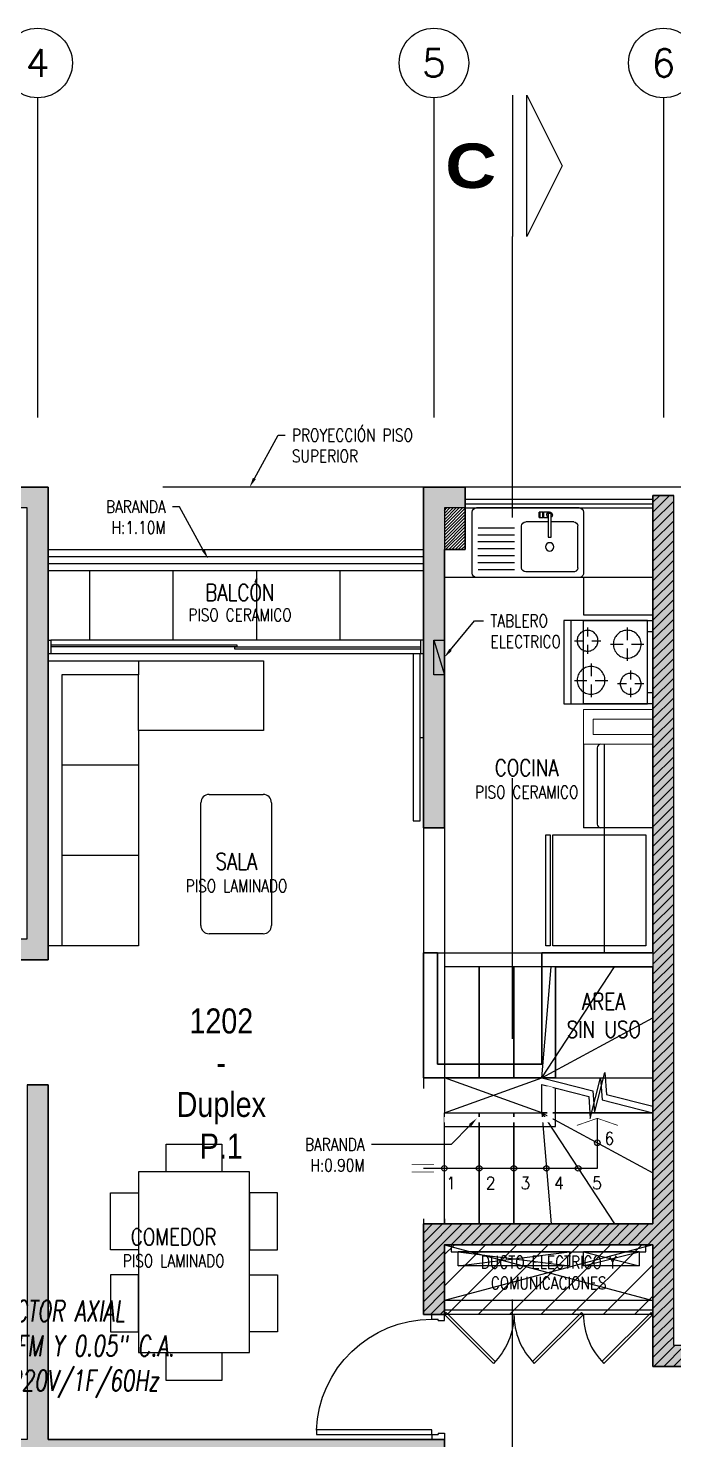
# Model space of a CAD drawing. Header units: millimetres. Extents: x -3 to 53, y -269 to 39.
# Drawn here: x 5.86 to 10.5, y -107.48 to -97.32 of the extents above; entities that cross this region are included whole.
import ezdxf
from ezdxf import colors
from ezdxf.entities.mleader import LeaderData, LeaderLine
from ezdxf.enums import TextEntityAlignment as Align
from ezdxf.math import Vec2, Vec3

# ---------------------------------------------------------------- set-up
doc = ezdxf.new("R2010")
doc.units = ezdxf.units.MM
doc.header["$LTSCALE"] = 15
doc.set_wipeout_variables(frame=1)
for name, pattern in [('CENTER', [2, 1.25, -0.25, 0.25, -0.25]), ('HIDDEN', [0.375, 0.25, -0.125]), ('HIDDEN2', [0.1875, 0.125, -0.0625]), ('PHANTOM', [63.5, 31.75, -6.35, 6.35, -6.35, 6.35, -6.35]), ('PHANTOM2', [1.25, 0.625, -0.125, 0.125, -0.125, 0.125, -0.125])]:
    doc.linetypes.add(name, pattern=pattern)
doc.layers.get('0').update_dxf_attribs({"color": 250})
for name, color, linetype in [('01', 250, 'Continuous'), ('A-BARANDAS', 250, 'Continuous'), ('A-COCINAS-LAV', 250, 'Continuous'), ('A-CORTE', 250, 'CENTER'), ('A-EJES', 251, 'PHANTOM'), ('A-EST HATCH', 250, 'Continuous'), ('A-EST PLACAS', 250, 'Continuous'), ('A-EST VIGAS', 250, 'HIDDEN2'), ('A-HATCH', 250, 'Continuous'), ('A-LINEAS', 250, 'Continuous'), ('A-MOBILIARIO', 250, 'Continuous'), ('A-MURO BAJO', 251, 'Continuous'), ('A-NUMERACIONDEP', 251, 'Continuous'), ('A-PROYECCIONES', 250, 'HIDDEN2'), ('A-TEXTO-ACABADO PISO', 250, 'Continuous'), ('A-TEXTO-AMBIENTE', 252, 'Continuous'), ('A-TEXTO-INDICACIONES', 250, 'Continuous'), ('AREA MODIF', 250, 'Continuous'), ('DLP_MOBILIARIO FIJO', 250, 'Continuous'), ('L6 Linea fina', 141, 'Continuous'), ('MURO CF 60', 250, 'Continuous')]:
    doc.layers.add(name, color=color, linetype=linetype)
doc.layers.add('A-MUROS', color=252, linetype='Continuous', lineweight=30)
doc.layers.add('DLP_MURO ALTO', color=250, linetype='Continuous', lineweight=20)
doc.styles.add('JNV ING', font='romans.shx', dxfattribs={"width": 0.7, "oblique": 8, "height": 0.15})
doc.styles.add('R160-75', font='', dxfattribs={"height": 0.6})
doc.styles.add('R80', font='ARIALN.TTF', dxfattribs={"height": 2.03})
doc.styles.add('ROMANS', font='romans.shx', dxfattribs={"width": 0.8})
doc.styles.add('TXT_COTAS', font='romans.shx', dxfattribs={"width": 0.8})
doc.styles.get('R160-75').set_extended_font_data('Arial Black', bold=True)
pattern_1 = [(45, (359.999406, -86.67669), (-0.035355339, 0.035355339), [])]

# ---------------------------------------------------------------- blocks, each defined once
blk = doc.blocks.new('EST.P10')
at = {"layer": 'A-EST HATCH'}
h = blk.add_hatch(color=256, dxfattribs=at)
h.dxf.hatch_style = 1
h.paths.add_polyline_path([(39.55, -2.74), (39.55, 3.325), (37.9, 3.325), (37.9, 3.525), (39.7, 3.525), (39.7, 2.65), (41.2, 2.65), (41.2, 3.15), (41.35, 3.15), (41.35, 2.45), (39.7, 2.45), (39.7, -2.74)])
h.paths.add_polyline_path([(18.45, 7.325), (20.05, 7.325), (20.05, 10.425), (18.85, 10.425), (18.85, 10.575), (20.2, 10.575), (20.2, 7.175), (18.45, 7.175)])
h.paths.add_polyline_path([(17.65, 10.575), (17.5, 10.575), (17.5, 7.175), (17.65, 7.175)])
h.paths.add_polyline_path([(12.15, 11.05), (11.85, 11.05), (11.85, 10.9), (12, 10.9), (12, 7.825), (12.15, 7.825)])
h.paths.add_polyline_path([(15.1, 10.425), (15.1, 7.325), (16.7, 7.325), (16.7, 7.175), (14.95, 7.175), (14.95, 10.575), (16.3, 10.575), (16.3, 10.425)])
h.paths.add_polyline_path([(5.85, 10.9), (5.25, 10.9), (5.25, 11.05), (6, 11.05), (6, 7.65), (4.85, 7.65), (4.85, 7.8), (5.85, 7.8)])
h.paths.add_polyline_path([(4.05, 11.05), (4.05, 7.65), (3.9, 7.65), (3.9, 11.05)])
h.paths.add_polyline_path([(3.1, 7.8), (1.5, 7.8), (1.5, 10.9), (2.7, 10.9), (2.7, 11.05), (1.35, 11.05), (1.35, 7.65), (3.1, 7.65)])
h.paths.add_polyline_path([(5.85, -2.65), (5.25, -2.65), (5.25, -2.8), (6, -2.8), (6, 0.6), (4.85, 0.6), (4.85, 0.45), (5.85, 0.45)])
h.paths.add_polyline_path([(4.05, -2.8), (4.05, 0.6), (3.9, 0.6), (3.9, -2.8)])
h.paths.add_polyline_path([(3.1, 0.45), (1.5, 0.45), (1.5, -2.65), (2.7, -2.65), (2.7, -2.8), (1.35, -2.8), (1.35, 0.6), (3.1, 0.6)])
h.paths.add_polyline_path([(8.7, -0.35), (8.85, -0.35), (8.85, -2.65), (9, -2.65), (9, -2.8), (8.7, -2.8)])
h.paths.add_polyline_path([(18.45, 0.925), (20.05, 0.925), (20.05, -2.175), (18.85, -2.175), (18.85, -2.325), (20.2, -2.325), (20.2, 1.075), (18.45, 1.075)])
h.paths.add_polyline_path([(17.65, -2.325), (17.5, -2.325), (17.5, 1.075), (17.65, 1.075)])
h.paths.add_polyline_path([(12.15, -2.8), (11.85, -2.8), (11.85, -2.65), (12, -2.65), (12, 0.425), (12.15, 0.425)])
h.paths.add_polyline_path([(15.1, -2.175), (15.1, 0.925), (16.7, 0.925), (16.7, 1.075), (14.95, 1.075), (14.95, -2.325), (16.3, -2.325), (16.3, -2.175)])
h.paths.add_polyline_path([(31.6, 7.325), (30, 7.325), (30, 10.425), (31.2, 10.425), (31.2, 10.575), (29.85, 10.575), (29.85, 7.175), (31.6, 7.175)])
h.paths.add_polyline_path([(32.4, 10.575), (32.55, 10.575), (32.55, 7.175), (32.4, 7.175)])
h.paths.add_polyline_path([(38.2, 11.05), (38.2, 10.9), (38.05, 10.9), (38.05, 7.825), (37.9, 7.825), (37.9, 11.05)])
h.paths.add_polyline_path([(27.6, 4.725), (37, 4.725), (37, 4.875), (33.45, 4.875), (33.45, 6.275), (33.25, 6.275), (33.25, 4.875), (30.35, 4.875), (30.35, 6.275), (30.2, 6.275), (30.2, 4.875), (27.8, 4.875), (27.8, 6.125), (29.45, 6.125), (29.45, 6.275), (27.175, 6.275), (27.175, 6.125), (27.6, 6.125)])
h.paths.add_polyline_path([(34.95, 10.425), (34.95, 7.325), (33.35, 7.325), (33.35, 7.175), (35.1, 7.175), (35.1, 10.575), (33.75, 10.575), (33.75, 10.425)])
h.paths.add_polyline_path([(39.7, 5.8), (41.35, 5.8), (41.35, 5.1), (41.2, 5.1), (41.2, 5.6), (39.7, 5.6), (39.7, 4.725), (37.9, 4.725), (37.9, 4.925), (39.55, 4.925), (39.55, 10.99), (39.7, 10.99)])
h.paths.add_polyline_path([(44.2, 10.9), (44.8, 10.9), (44.8, 11.05), (44.05, 11.05), (44.05, 7.65), (45.2, 7.65), (45.2, 7.8), (44.2, 7.8)])
h.paths.add_polyline_path([(46, 11.05), (46, 7.65), (46.15, 7.65), (46.15, 11.05)])
h.paths.add_polyline_path([(46.95, 7.8), (48.55, 7.8), (48.55, 10.9), (47.35, 10.9), (47.35, 11.05), (48.7, 11.05), (48.7, 7.65), (46.95, 7.65)])
h.paths.add_polyline_path([(46, -2.8), (46, 0.6), (46.15, 0.6), (46.15, -2.8)])
h.paths.add_polyline_path([(46.95, 0.45), (48.55, 0.45), (48.55, -2.65), (47.35, -2.65), (47.35, -2.8), (48.7, -2.8), (48.7, 0.6), (46.95, 0.6)])
h.paths.add_polyline_path([(41.35, 0.7), (41.2, 0.7), (41.2, -2.65), (41.05, -2.65), (41.05, -2.8), (41.35, -2.8)])
h.paths.add_polyline_path([(31.6, 0.925), (30, 0.925), (30, -2.175), (31.2, -2.175), (31.2, -2.325), (29.85, -2.325), (29.85, 1.075), (31.6, 1.075)])
h.paths.add_polyline_path([(32.4, -2.325), (32.55, -2.325), (32.55, 1.075), (32.4, 1.075)])
h.paths.add_polyline_path([(37.9, -2.8), (38.2, -2.8), (38.2, -2.65), (38.05, -2.65), (38.05, 0.425), (37.9, 0.425)])
h.paths.add_polyline_path([(34.95, -2.175), (34.95, 0.925), (33.35, 0.925), (33.35, 1.075), (35.1, 1.075), (35.1, -2.325), (33.75, -2.325), (33.75, -2.175)])
h.paths.add_polyline_path([(10.35, 3.525), (12.15, 3.525), (12.15, 3.375), (10.5, 3.375), (10.5, -2.74), (10.35, -2.74), (10.35, 2.5), (8.7, 2.5), (8.7, 3.15), (8.85, 3.15), (8.85, 2.65), (10.35, 2.65)])
h.paths.add_polyline_path([(44.05, -2.8), (44.05, 0.6), (45.2, 0.6), (45.2, 0.45), (44.2, 0.45), (44.2, -2.65), (44.8, -2.65), (44.8, -2.8)])
h.paths.add_polyline_path([(46.953, 5.55), (47.1, 5.55), (47.1, 6.75), (44.95, 6.75), (44.95, 6.6), (45.4, 6.6), (45.4, 5), (45.6, 5), (45.6, 6.6), (46.95, 6.6), (46.95, 5.55)], flags=17)
h.paths.add_polyline_path([(46.953, 2.7), (47.1, 2.7), (47.1, 1.5), (44.95, 1.5), (44.95, 1.65), (45.4, 1.65), (45.4, 3.25), (45.6, 3.25), (45.6, 1.65), (46.95, 1.65), (46.95, 2.7)], flags=17)
h.paths.add_polyline_path([(41.2, 4.2), (44.05, 4.2), (44.05, 6.75), (44.2, 6.75), (44.2, 4.2), (46.95, 4.2), (46.95, 4.8), (47.1, 4.8), (47.1, 4.2), (49.9, 4.2), (49.9, 8.15), (49.85, 8.15), (49.85, 8.25), (50.05, 8.25), (50.05, 0), (49.85, 0), (49.85, 0.1), (49.9, 0.1), (49.9, 4.05), (47.1, 4.05), (47.1, 3.45), (46.95, 3.45), (46.95, 4.05), (44.2, 4.05), (44.2, 1.5), (44.05, 1.5), (44.05, 4.05), (41.2, 4.05)])
h.paths.add_polyline_path([(41.35, 11.05), (41.35, 7.55), (41.2, 7.55), (41.2, 10.9), (41.05, 10.9), (41.05, 11.05)])
h.paths.add_polyline_path([(27.15, 4.725), (25.15, 4.725), (25.15, 4.875), (27, 4.875), (27, 8.275), (25.15, 8.275), (25.15, 8.425), (27, 8.425), (27, 10.575), (27.85, 10.575), (27.85, 10.425), (27.15, 10.425)])
h.paths.add_polyline_path([(10.35, 10.99), (10.35, 5.75), (8.7, 5.75), (8.7, 5.1), (8.85, 5.1), (8.85, 5.6), (10.35, 5.6), (10.35, 4.725), (12.15, 4.725), (12.15, 4.875), (10.5, 4.875), (10.5, 10.99)])
h.paths.add_polyline_path([(2.95, 4.2), (0.15, 4.2), (0.15, 8.15), (0.2, 8.15), (0.2, 8.25), (0, 8.25), (0, 0), (0.2, 0), (0.2, 0.1), (0.15, 0.1), (0.15, 4.05), (2.95, 4.05), (2.95, 3.45), (3.1, 3.45), (3.1, 4.05), (5.85, 4.05), (5.85, 1.5), (6, 1.5), (6, 4.05), (8.85, 4.05), (8.85, 4.2), (6, 4.2), (6, 6.75), (5.85, 6.75), (5.85, 4.2), (3.1, 4.2), (3.1, 4.8), (2.95, 4.8)])
h.paths.add_polyline_path([(8.7, 11.05), (9, 11.05), (9, 10.9), (8.85, 10.9), (8.85, 8.6), (8.7, 8.6)])
h.paths.add_polyline_path([(3.097, 5.55), (2.95, 5.55), (2.95, 6.75), (5.1, 6.75), (5.1, 6.6), (4.65, 6.6), (4.65, 5), (4.45, 5), (4.45, 6.6), (3.1, 6.6), (3.1, 5.55)], flags=17)
h.paths.add_polyline_path([(3.097, 2.7), (2.95, 2.7), (2.95, 1.5), (5.1, 1.5), (5.1, 1.65), (4.65, 1.65), (4.65, 3.25), (4.45, 3.25), (4.45, 1.65), (3.1, 1.65), (3.1, 2.7)], flags=17)
h.paths.add_polyline_path([(23.35, 4.725), (23.2, 4.725), (23.2, 8.425), (23.35, 8.425)])
h.paths.add_polyline_path([(22.45, 6.125), (22.45, 4.725), (13.05, 4.725), (13.05, 4.875), (16.6, 4.875), (16.6, 6.275), (16.8, 6.275), (16.8, 4.875), (19.7, 4.875), (19.7, 6.275), (19.85, 6.275), (19.85, 4.875), (22.25, 4.875), (22.25, 6.125), (20.6, 6.125), (20.6, 6.275), (22.845, 6.275), (22.845, 6.125)])
h.paths.add_polyline_path([(29, 1.975), (29, 2.125), (27.2, 2.125), (27.2, 3.375), (29.75, 3.375), (29.75, 1.975), (29.9, 1.975), (29.9, 3.375), (33.25, 3.375), (33.25, 1.975), (33.45, 1.975), (33.45, 3.375), (37, 3.375), (37, 3.525), (27, 3.525), (27, 1.975)])
h.paths.add_polyline_path([(27, 1.95), (27, -1.775), (23.35, -1.775), (23.35, 0.875), (25.7, 0.875), (25.7, 1.425), (26, 1.425), (26, 1.575), (25.55, 1.575), (25.55, 1.025), (23.35, 1.025), (23.35, 3.375), (26, 3.375), (26, 3.525), (23.2, 3.525), (23.2, -1.925), (27, -1.925), (27, -2.325), (27.85, -2.325), (27.85, -2.175), (27.15, -2.175), (27.15, 1.95)])
at = {"layer": 'A-EST PLACAS'}
for points in [[(5.85, 10.9), (5.25, 10.9), (5.25, 11.05), (6, 11.05), (6, 7.65), (4.85, 7.65), (4.85, 7.8), (5.85, 7.8)], [(8.7, 11.05), (9, 11.05), (9, 10.9), (8.85, 10.9), (8.85, 8.6), (8.7, 8.6)], [(10.35, 10.99), (10.35, 5.75), (8.7, 5.75), (8.7, 5.1), (8.85, 5.1), (8.85, 5.6), (10.35, 5.6), (10.35, 4.725), (12.15, 4.725), (12.15, 4.875), (10.5, 4.875), (10.5, 10.99)]]:
    blk.add_lwpolyline(points, close=True, dxfattribs=at)
blk.add_lwpolyline([(8.85, 4.05), (8.85, 4.2), (6, 4.2), (6, 6.75), (5.85, 6.75), (5.85, 4.2), (3.1, 4.2), (3.1, 4.8), (2.95, 4.8), (2.95, 4.2), (0.15, 4.2), (0.15, 8.15), (0.2, 8.15), (0.2, 8.25), (0, 8.25), (0, 0)], dxfattribs=at)
at = {"layer": 'A-EST VIGAS'}
for p, q in [((8.7, 11.05), (6, 11.05)), ((11.85, 11.05), (9, 11.05)), ((8.7, 8.6), (8.7, 5.75)), ((8.85, 8.6), (8.85, 5.75))]:
    blk.add_line(p, q, dxfattribs=at)
blk = doc.blocks.new('_Dot')
at = {"color": 0, "linetype": 'ByBlock', "lineweight": -2}
blk.add_line((-0.5, 0), (-1, 0), dxfattribs=at)
at = {"color": 0, "linetype": 'ByBlock', "const_width": 0.5}
blk.add_lwpolyline([(-0.25, 0, 1), (0.25, 0, 1)], format="xyb", close=True, dxfattribs=at)
blk = doc.blocks.new('XREF_TORREC$0$BANDEJA')
at = {"color": 8}
for points in [[(8.9, 5.6), (8.9, 5.55), (10.3, 5.55), (10.3, 5.6), (8.9, 5.6)], [(8.95, 5.45), (8.95, 5.55), (9.75, 5.55), (9.75, 5.45), (8.95, 5.45), (9.75, 5.55), (8.95, 5.55), (9.75, 5.45)], [(9.85, 5.45), (9.85, 5.55), (10.25, 5.55), (10.25, 5.45), (9.85, 5.45), (10.25, 5.55), (9.85, 5.55), (10.25, 5.45)]]:
    blk.add_lwpolyline(points, dxfattribs=at)
blk = doc.blocks.new('TEXTO DUCTOS PT')
at = {"layer": 'A-TEXTO-INDICACIONES', "insert": (8.25, -5.65), "char_height": 0.09, "width": 1.07524, "attachment_point": 5, "style": 'ROMANS'}
blk.add_mtext('\\pxsm1,qc,t16;DUCTO ELECTRICO Y COMUNICACIONES', dxfattribs=at)
blk = doc.blocks.new('*U104')
blk.add_line((-3, -5.08), (-3, 5.08))
blk.add_lwpolyline([(-4.02, 5.08), (-4.02, -5.08), (-6.56, 0)], close=True)
at = {"linetype": 'Continuous', "style": 'R160-75'}
blk.add_attdef('A', text='', height=0.3, dxfattribs=at).set_placement((0, 0), align=Align.MIDDLE_CENTER)
blk = doc.blocks.new('Cortes-Elev.')
at = {"layer": 'A-CORTE', "linetype": 'CENTER', "ltscale": 0.5}
blk.add_lwpolyline([(9.341, 20.831), (9.341, 37.853)], dxfattribs=at)
ref = blk.add_blockref('*U104', (9.041, 38.361), dxfattribs=dict(at, xscale=0.1, yscale=0.1, zscale=-0.1, rotation=180))
ref.add_attrib('A', 'C', dxfattribs={"layer": '0', "linetype": 'Continuous', "extrusion": (0, 0, -1), "height": 0.32, "rotation": 180, "style": 'R160-75'}).set_placement((-9.041, 38.361), align=Align.MIDDLE)
blk = doc.blocks.new('REFRI')
blk.add_wipeout([(0.4, 0), (-0.4, 0), (-0.4, -0.67), (0.4, -0.67)])
blk.add_wipeout([(-0.4, -0.69), (-0.4, -0.72), (0.4, -0.72), (0.4, -0.69)])
for points in [[(-0.4, 0), (-0.4, -0.67), (0.4, -0.67), (0.4, 0)], [(-0.4, -0.69), (-0.4, -0.72), (0.4, -0.72), (0.4, -0.69)]]:
    blk.add_lwpolyline(points, close=True)
blk = doc.blocks.new('ESC1')
at = {"layer": 'A-LINEAS', "linetype": 'Continuous'}
for points in [[(-0.8, 1.05), (-0.432, 0.957), (-0.421, 0.799), (-0.347, 1.09), (-0.335, 0.932), (0, 0.848)], [(-0.8, 1.002), (-0.462, 0.917), (-0.451, 0.759), (-0.377, 1.05), (-0.365, 0.892), (0, 0.8)], [(-0.4, 0.76), (-0.4, 0.4), (-1.65, 0.4)]]:
    blk.add_lwpolyline(points, dxfattribs=at)
at = {"layer": 'A-LINEAS', "const_width": 0.005}
for points in [[(-0.253, 0.709), (-0.4, 0.76), (-0.547, 0.709)], [(-1.574, 0.427), (-1.735, 0.427)], [(-1.574, 0.373), (-1.735, 0.373)]]:
    blk.add_lwpolyline(points, dxfattribs=at)
at = {"layer": 'A-LINEAS', "linetype": 'Continuous'}
for centre in [(-0.4, 0.584), (-1.5, 0.4), (-1.25, 0.4), (-1, 0.4), (-0.766, 0.4), (-0.538, 0.4)]:
    blk.add_circle(centre, 0.02, dxfattribs=at)
at = {"layer": 'A-MURO BAJO'}
for points in [[(0, 0.8), (-0.8, 0.8), (-0.8, 1.002)], [(-0.8, 0.8), (-0.733, 0)], [(-0.8, 0.8), (-0.276, 0)], [(-0.8, 0.8), (0, 0.368)]]:
    blk.add_lwpolyline(points, dxfattribs=at)
for points in [[(-1.5, 0.8), (-1.25, 0.8), (-1.25, 0), (-1.5, 0)], [(-1.25, 0.8), (-1, 0.8), (-1, 0), (-1.25, 0)], [(-1, 0.8), (0, 0.8), (0, 0), (-1, 0)]]:
    blk.add_lwpolyline(points, close=True, dxfattribs=at)
at = {"layer": 'A-PROYECCIONES'}
for points in [[(-1.5, 1.05), (-1.25, 1.05), (-1.25, 1.85), (-1.5, 1.85)], [(-1.25, 1.05), (-1, 1.05), (-1, 1.85), (-1.25, 1.85)], [(-1, 1.05), (0, 1.05), (0, 1.85), (-1, 1.85)]]:
    blk.add_lwpolyline(points, close=True, dxfattribs=at)
for points in [[(-0.8, 1.05), (-0.733, 1.85)], [(-0.8, 1.05), (-0.276, 1.85)], [(-0.8, 1.05), (0, 1.482)], [(-1.5, 1.05), (-1.5, 0.8), (-0.8, 1.05)], [(-0.8, 0.8), (-1.5, 1.05)], [(-0.8, 1.05), (0, 1.05), (0, 0.848)]]:
    blk.add_lwpolyline(points, dxfattribs=at)
blk.add_wipeout([(-1.5, 0.77), (-1.5, 0.73), (-0.72, 0.73), (-0.72, 0.982), (-0.76, 0.992), (-0.76, 0.77)]).dxf.layer = 'A-BARANDAS'
blk.add_lwpolyline([(-1.5, 0.7), (-0.7, 0.7), (-0.7, 0.977)], dxfattribs=at)
blk = doc.blocks.new('A$C33FC7C8B')
at = {"ltscale": 0.5}
for p, q in [((0.08, 0.64, 0), (0.52, 0.64, 0)), ((0.08, 0.64, 0), (0.08, 0.6, 0)), ((0.52, 0.64, 0), (0.52, 0.6, 0)), ((0, 0, 0), (0, 0.6, 0)), ((0, 0.6, 0), (0.6, 0.6, 0)), ((0.145, 0.575, 0), (0.145, 0.51, 0)), ((0.43, 0.485, 0), (0.43, 0.575, 0)), ((0.6, 0.6, 0), (0.6, 0, 0)), ((0.05, 0.48, 0), (0.115, 0.48, 0)), ((0.145, 0.45, 0), (0.145, 0.385, 0)), ((0.175, 0.48, 0), (0.24, 0.48, 0)), ((0.4, 0.455, 0), (0.31, 0.455, 0)), ((0.43, 0.335, 0), (0.43, 0.425, 0)), ((0.55, 0.455, 0), (0.46, 0.455, 0)), ((0.17, 0.225, 0), (0.17, 0.315, 0)), ((0.455, 0.2, 0), (0.455, 0.265, 0)), ((0.14, 0.195, 0), (0.05, 0.195, 0)), ((0.17, 0.075, 0), (0.17, 0.165, 0)), ((0.29, 0.195, 0), (0.2, 0.195, 0)), ((0.425, 0.17, 0), (0.36, 0.17, 0)), ((0.455, 0.075, 0), (0.455, 0.14, 0)), ((0.55, 0.17, 0), (0.485, 0.17, 0)), ((0.6, 0.05, 0), (0, 0.05, 0)), ((0.6, 0, 0), (0, 0, 0))]:
    blk.add_line(p, q, dxfattribs=at)
for centre, radius in [((0.145, 0.48), 0.075), ((0.43, 0.455), 0.1), ((0.17, 0.195), 0.1), ((0.455, 0.17), 0.075)]:
    blk.add_circle(centre, radius, dxfattribs=at)
blk = doc.blocks.new('*U89')
blk.add_wipeout([(0, 0), (0, -0.02), (0.17, -0.02), (0.17, 0)])
blk.add_lwpolyline([(0, 0), (0.17, 0), (0.17, -0.02), (0, -0.02)], close=True)
blk = doc.blocks.new('LAV-COC_01')
for p, q in [((-0.07, 0.042, 0), (-0.07, 0.782, 0)), ((0.4, 0.812, 0), (-0.04, 0.812, 0)), ((0.225, 0.507, 0), (0.225, 0.772, 0)), ((0.275, 0.507, 0), (0.275, 0.772, 0)), ((0.325, 0.507, 0), (0.325, 0.772, 0)), ((0.375, 0.507, 0), (0.375, 0.768, 0)), ((0.43, 0.042, 0), (0.43, 0.782, 0)), ((0.03, 0.082, 0), (0.03, 0.427, 0)), ((0.36, 0.457, 0), (0.06, 0.457, 0)), ((0.39, 0.082, 0), (0.39, 0.427, 0)), ((-0.04, 0.012, 0), (0.4, 0.012, 0)), ((0.36, 0.052, 0), (0.06, 0.052, 0))]:
    blk.add_line(p, q)
at = {"extrusion": (-8.98137e-08, -2.25601e-18, 1)}
for p, q in [((0.075, 0.507, 0), (0.075, 0.768, 0)), ((0.125, 0.507, 0), (0.125, 0.772, 0)), ((0.175, 0.507, 0), (0.175, 0.772, 0))]:
    blk.add_line(p, q, dxfattribs=at)
at = {"extrusion": (-4.49068e-08, 3.60285e-08, 1), "elevation": 0}
for points in [[(0, 0.33), (0, 0.305), (-0.04, 0.305), (-0.04, 0.33)], [(0, 0.33), (-0.04, 0.33), (-0.04, 0.325), (0, 0.325)]]:
    blk.add_lwpolyline(points, close=True, dxfattribs=at)
blk.add_lwpolyline([(-0.04, 0.255), (-0.04, 0.3), (0, 0.3), (0, 0.265)], dxfattribs=at)
at = {"extrusion": (-4.49068e-08, 3.60285e-08, 1)}
blk.add_arc((-0.02, 0.255, 0), 0.02, 29.9997, 329.9997, dxfattribs=at)
for centre, start_param, end_param in [((-0.04, 0.782, 0), -0.785398, 0.785398), ((0.4, 0.782, 0), -2.356194, -0.785398), ((0.06, 0.427, 0), -0.785398, 0.785398), ((0.36, 0.427, 0), -2.356194, -0.785398), ((-0.04, 0.042, 0), 0.785398, 2.356194), ((0.06, 0.082, 0), 0.785398, 2.356194), ((0.36, 0.082, 0), 2.356194, 3.926991), ((0.4, 0.042, 0), 2.356194, 3.926991)]:
    blk.add_ellipse(centre, major_axis=(-0.0212, 0.0212), ratio=1, start_param=start_param, end_param=end_param)
blk.add_ellipse((0.21, 0.255, 0), major_axis=(-0.0212, 0.0212), ratio=1)
at = {"layer": '01', "extrusion": (-4.49068e-08, 3.60285e-08, 1), "elevation": 0}
for points in [[(-0.037, 0.3), (-0.037, 0.305)], [(-0.02, 0.3), (-0.02, 0.305)], [(-0.002, 0.3), (-0.002, 0.305)]]:
    blk.add_lwpolyline(points, dxfattribs=at)
at = {"extrusion": (-4.49068e-08, 3.60285e-08, 1), "rotation": 359.9380941588614}
blk.add_blockref('*U89', (-0.03, 0.265, 0), dxfattribs=at)
blk = doc.blocks.new('MESA CENTRO')
for p, q in [((-0.194, 0), (0.194, 0)), ((-0.254, -0.942), (-0.254, -0.06)), ((0.254, -0.06), (0.254, -0.942)), ((0.194, -1.002), (-0.194, -1.002))]:
    blk.add_line(p, q)
for centre, start, end in [((-0.194, -0.06), 90, 180), ((0.194, -0.06), 0, 90), ((-0.194, -0.942), 180, 270), ((0.194, -0.942), 270, 0)]:
    blk.add_arc(centre, 0.06, start, end)
blk = doc.blocks.new('SOFA SEC')
for p, q in [((0, 0.65), (0.1, 0.65)), ((0.1, 0.65), (0.1, 0.1)), ((0.5, 0.65), (0.1, 0.65)), ((0.75, 0.65), (0.75, 0.1)), ((1.4, 0.65), (1.4, 0.1)), ((0.1, 0.1), (2.05, 0.1))]:
    blk.add_line(p, q)
blk.add_lwpolyline([(0.5, 1.55), (0.5, 0.65), (2.05, 0.65), (2.05, 0), (0, 0), (0, 1.55)], close=True)
blk = doc.blocks.new('A$C67C01FD6')
blk.add_line((0.025, 0), (0, 0))
blk.add_lwpolyline([(0.025, 0.6), (0.075, 0.6), (0.075, -0.6), (0.025, -0.6), (0.025, 0.6)])
blk = doc.blocks.new('*U140')
for p, q in [((0.01, 0.855), (0.01, 0.9)), ((0.055, 0.855), (0.01, 0.855)), ((0.1, 0.865), (0.055, 0.865)), ((0.055, 0.855), (0.055, 0.865)), ((0.1, 0.865), (0.1, 0.9)), ((0.055, 0.045), (0.01, 0.045)), ((0.01, 0.045), (0.01, 0)), ((0.055, 0.045), (0.055, 0.035)), ((0.1, 0.035), (0.055, 0.035)), ((0.1, 0.035), (0.1, 0))]:
    blk.add_line(p, q)
blk.add_lwpolyline([(0.93, 0.07), (0.93, 0.035), (0.1, 0.035), (0.1, 0.07)], close=True)
at = {"linetype": 'HIDDEN2'}
blk.add_arc((0.1, 0.034), 0.831, 2.2301, 89.9672, dxfattribs=at)
blk = doc.blocks.new('A$Cb5611ba7')
for points in [[(0.15, 0.173), (0.15, -0.027), (0.56, -0.027), (0.56, 0.173)], [(1.15, 0.173), (1.15, -0.027), (0.74, -0.027), (0.74, 0.173)], [(0, -0.027), (0, -0.827), (1.3, -0.827), (1.3, -0.027)], [(0, -0.227), (0, -0.627), (-0.2, -0.627), (-0.2, -0.227)], [(1.5, -0.627), (1.3, -0.627), (1.3, -0.227), (1.5, -0.227)], [(0.15, -1.027), (0.15, -0.827), (0.56, -0.827), (0.56, -1.027)], [(1.15, -1.027), (1.15, -0.827), (0.74, -0.827), (0.74, -1.027)]]:
    blk.add_lwpolyline(points, close=True)
blk = doc.blocks.new('*U108')
at = {"linetype": 'HIDDEN', "ltscale": 0.2}
for p, q in [((0.353, 0.353), (0, 0)), ((0.013, -0.013), (0.366, 0.34)), ((0, 0), (0.013, -0.013))]:
    blk.add_line(p, q, dxfattribs=at)
blk.add_arc((0, 0), 0.499, 0, 45, dxfattribs=at)
blk = doc.blocks.new('Tab.Electrico')
blk.add_hatch(color=256).paths.add_polyline_path([(0.075, 0), (0.075, 0.25), (0, 0)])
for p, q in [((0.075, 0.25), (0, 0)), ((0.075, 0.25), (0, 0.25)), ((0, 0.25), (0, 0)), ((0.075, 0), (0.075, 0.25)), ((0, 0), (0.075, 0))]:
    blk.add_line(p, q)
blk = doc.blocks.new('Ejes_Torre G')
at = {"layer": 'A-EJES', "linetype": 'PHANTOM2', "ltscale": 0.5}
for points in [[(5.925, 16.65), (5.925, 14.35)], [(8.775, 16.65), (8.775, 14.35)], [(10.425, 16.65), (10.425, 14.35)]]:
    blk.add_lwpolyline(points, dxfattribs=at)
at = {"layer": 'A-EJES', "linetype": 'Continuous'}
for centre in [(5.925, 16.9), (8.775, 16.9), (10.425, 16.9)]:
    blk.add_circle(centre, 0.25, dxfattribs=at)
at = {"layer": 'A-EJES', "linetype": 'Continuous', "style": 'ROMANS'}
for s, p in [('4', (5.925, 16.9)), ('5', (8.775, 16.9)), ('6', (10.425, 16.9))]:
    blk.add_text(s, height=0.2, dxfattribs=at).set_placement(p, align=Align.MIDDLE_CENTER)
blk = doc.blocks.new('Vent SSHH G1')
at = {"layer": 'L6 Linea fina'}
ml = blk.add_multileader_mtext('Standard', dxfattribs=at)
ml.set_content('{\\LEA-01}\\PEXTRACTOR AXIAL\\P100 CFM Y 0.05" C.A.\\P18W/220V/1F/60Hz', color=12, style='JNV ING')
ml.set_leader_properties(color=256, linetype='ByLayer', lineweight=-1)
ml.build(insert=Vec2(0, 0))
ml.multileader.update_dxf_attribs({"dogleg_length": 0.05, "arrow_head_size": 0.15})
ctx = ml.context
ctx.base_point, ctx.char_height, ctx.arrow_head_size, ctx.landing_gap_size, ctx.plane_origin = Vec3(1.014, 0.949, 0), 0.15, 0.15, 0.07, Vec3(3.421, 0.346, 0)
notes = []
notes.append((ctx, [(1, (1, 1, 0), (0.964, 0.949, 0), (1, 0), 0.05, [(0, [(0.572, 0.565, 0)], 0, [])])]))
ctx.mtext.insert, ctx.mtext.flow_direction = Vec3(1.084, 1.049, 0), 5
for ctx, leaders in notes:
    for number, flags, end, landing, length, lines in leaders:
        leader = LeaderData()
        leader.index, (leader.has_last_leader_line, leader.has_dogleg_vector, leader.attachment_direction) = number, flags
        leader.last_leader_point, leader.dogleg_vector, leader.dogleg_length = Vec3(end), Vec3(landing), length
        for number, points, colour, breaks in lines:
            line = LeaderLine()
            line.index, line.vertices, line.color, line.breaks = number, Vec3.list(points), colors.encode_raw_color(colour), breaks
            leader.lines.append(line)
        ctx.leaders.append(leader)

msp = doc.modelspace()

# ---------------------------------------------------------------- hatches: boundary and pattern name
at = {"layer": 'A-HATCH'}
h = msp.add_hatch(dxfattribs=at)
h.set_pattern_fill('_USER', color=256, scale=0.6, double=1, pattern_type=0)
h.set_pattern_definition([(0, (8.7, -101.22465), (0, 0.6), []), (90, (8.7, -101.22465), (-0.6, 4e-17), [])])
h.paths.add_polyline_path([(6, -101.2246), (8.7, -101.2246), (8.7, -101.7246), (6, -101.7246)])
at = {"layer": 'AREA MODIF'}
h = msp.add_hatch(dxfattribs=at)
h.set_pattern_fill('ANSI31', color=256, scale=0.05, style=0)
h.set_pattern_definition([(45, (-0.0006, -111.62982), (-0.1122532, 0.1122532), [])])
h.paths.add_polyline_path([(8.8494, -106.0767), (10.3494, -106.0767), (10.3493, -106.5767), (8.8495, -106.5767)])
at = {"layer": 'MURO CF 60'}
h = msp.add_hatch(dxfattribs=at)
h.set_pattern_fill('_USER', color=256, scale=0.05, angle=45, pattern_type=0)
h.set_pattern_definition(pattern_1)
h.paths.add_polyline_path([(8.6994, -106.5767), (8.8495, -106.5767), (8.8495, -106.0767), (8.6994, -106.0767)])
h = msp.add_hatch(dxfattribs=at)
h.set_pattern_fill('_USER', color=256, scale=0.05, angle=45, pattern_type=0)
h.set_pattern_definition(pattern_1)
h.paths.add_polyline_path([(10.3494, -106.9517), (12.1494, -106.9517), (12.1494, -106.8017), (10.3494, -106.8017)])

# ---------------------------------------------------------------- linework, layer by layer
msp.add_lwpolyline([(9, -100.7447), (10.35, -100.7447), (10.35, -100.7147), (9, -100.7147)], close=True)
msp.add_arc((9.975, -102.4997, 0), 0.025, 90, 180)
at = {"layer": 'A-BARANDAS', "elevation": 0}
for points in [[(6, -101.1246), (8.7, -101.1246)], [(6, -101.1746), (8.7, -101.1746)]]:
    msp.add_lwpolyline(points, dxfattribs=at)
at = {"layer": 'A-LINEAS'}
for p, q in [((10.35, -106.0747), (8.85, -106.4747)), ((8.8501, -106.0747), (10.35, -106.4747))]:
    msp.add_line(p, q, dxfattribs=at)
at = {"layer": 'A-MOBILIARIO'}
for p, q in [((10.35, -106.5447), (8.8501, -106.5447)), ((10.35, -106.5747), (8.8501, -106.5747))]:
    msp.add_line(p, q, dxfattribs=at)
at = {"layer": 'A-MURO BAJO'}
for p, q in [((10.5, -100.6247), (9, -100.6247)), ((10.35, -102.2247), (10.35, -101.5447)), ((6.02, -101.7246, 0), (8.68, -101.7246, 0)), ((8.68, -101.8246, 0), (6.02, -101.8246, 0)), ((10.35, -106.4747), (8.8501, -106.4747))]:
    msp.add_line(p, q, dxfattribs=at)
msp.add_lwpolyline([(8.85, -101.0747), (9, -101.0747), (9, -100.7747), (10.35, -100.7747), (10.35, -101.2747), (8.85, -101.2747)], close=True, dxfattribs=at)
at = {"layer": 'A-MURO BAJO', "elevation": 0}
for points in [[(6, -101.0746), (8.7, -101.0746)], [(6, -101.2246), (8.7, -101.2246)]]:
    msp.add_lwpolyline(points, dxfattribs=at)
at = {"layer": 'A-MUROS'}
for p, q in [((6, -100.6247), (5.25, -100.6247)), ((6, -104.0247), (6, -100.6247)), ((8.7, -103.0747), (8.7, -100.6247)), ((9, -100.6247, 0), (8.7, -100.6247)), ((10.35, -100.6847), (10.5, -100.6847)), ((8.85, -103.0747), (8.85, -101.0747)), ((8.85, -103.0747), (8.7, -103.0747)), ((6, -104.0247), (4.85, -104.0247)), ((8.7, -103.9747), (8.8, -103.9747)), ((5.85, -104.9247), (6, -104.9247)), ((6, -104.9247), (6, -107.4747)), ((10.35, -106.9497), (10.35, -106.0747)), ((12.15, -106.9497), (10.35, -106.9497)), ((6, -107.4747), (8.8501, -107.4747)), ((8.8501, -107.4747), (8.8501, -107.6247)), ((8.8501, -107.6247), (8.8501, -107.4747))]:
    msp.add_line(p, q, dxfattribs=at)
msp.add_lwpolyline([(8.7, -106.5747), (8.8501, -106.5747), (8.8501, -106.0747), (10.35, -106.0747)], dxfattribs=at)
at = {"layer": 'A-PROYECCIONES'}
msp.add_line((9.95, -102.4997), (9.95, -103.0497), dxfattribs=at)
msp.add_lwpolyline([(10.35, -101.5847), (10.35, -102.1847), (9.85, -102.1847), (9.85, -101.5847)], close=True, dxfattribs=at)
at = {"layer": 'DLP_MOBILIARIO FIJO', "elevation": 0}
for points in [[(6.02, -101.8247), (6, -101.8247), (6, -101.7247), (6.02, -101.7247)], [(7.36, -101.7621), (6.02, -101.7621), (6.02, -101.7721), (7.36, -101.7721)], [(7.34, -101.7871), (8.68, -101.7871), (8.68, -101.7771), (7.34, -101.7771)], [(8.7, -101.8246), (8.68, -101.8246), (8.68, -101.7246), (8.7, -101.7246)]]:
    msp.add_lwpolyline(points, close=True, dxfattribs=at)
at = {"layer": 'DLP_MURO ALTO'}
for p, q in [((10.35, -102.2247), (9.85, -102.2247)), ((9.85, -102.2247), (9.85, -102.4747)), ((10.35, -102.2947), (9.92, -102.2947)), ((9.92, -102.2947), (9.92, -102.4047)), ((9.92, -102.4047), (10.35, -102.4047)), ((9.85, -102.4747), (10.35, -102.4747))]:
    msp.add_line(p, q, dxfattribs=at)

# ---------------------------------------------------------------- block references
at = {"xscale": -1}
msp.add_blockref('Tab.Electrico', (8.85, -101.9747), dxfattribs=at)
msp.add_blockref('XREF_TORREC$0$BANDEJA', (0, -111.6746))
at = {"layer": 'A-CORTE'}
msp.add_blockref('Cortes-Elev.', (0, -136.6746), dxfattribs=at)
at = {"layer": 'A-EST PLACAS'}
msp.add_blockref('EST.P10', (0, -111.6747), dxfattribs=at)
at = {"layer": 'A-MOBILIARIO', "xscale": -1}
for name, p in [('A$C67C01FD6', (8.7, -102.4247)), ('*U140', (8.8601, -107.4747))]:
    msp.add_blockref(name, p, dxfattribs=at)
at = {"layer": 'A-MOBILIARIO'}
for name, p, rotation in [('SOFA SEC', (6, -101.8746, 0), 269.9995671478981), ('MESA CENTRO', (7.3527, -102.8355, 0), 359.999977420888), ('A$Cb5611ba7', (7.4765, -105.5497), 270)]:
    msp.add_blockref(name, p, dxfattribs=dict(at, rotation=rotation))
at = {"layer": 'A-PROYECCIONES', "ltscale": 0.5, "extrusion": (4.40218e-06, -0.000440452, -1), "zscale": -1, "rotation": 89.9999974828774}
msp.add_blockref('A$C33FC7C8B', (-9.71, -102.1847, 0.0449), dxfattribs=at)
at = {"layer": 'A-PROYECCIONES', "ltscale": 0.25, "xscale": -1, "rotation": 180}
msp.add_blockref('*U108', (8.8501, -106.5747), dxfattribs=at)
at = {"layer": 'A-PROYECCIONES', "ltscale": 0.25, "rotation": 180}
for p in [(9.8495, -106.5747), (10.349, -106.5747)]:
    msp.add_blockref('*U108', p, dxfattribs=at)
at = {"layer": 'A-TEXTO-INDICACIONES'}
msp.add_blockref('TEXTO DUCTOS PT', (1.35, -100.6247), dxfattribs=at)

# ---------------------------------------------------------------- texts
at = {"layer": 'A-TEXTO-ACABADO PISO', "char_height": 0.09, "attachment_point": 2, "style": 'ROMANS'}
for s, width, insert in [('PISO CERAMICO', 1.20225, (7.3803, -101.4997)), ('PISO CERAMICO', 1.20225, (9.4424, -102.7737)), ('PISO LAMINADO', 1.034523, (7.3552, -103.448, 0)), ('PISO LAMINADO', 1.20225, (6.9032, -106.1447))]:
    msp.add_mtext_dynamic_manual_height_columns(s, width=width, gutter_width=12.5, heights=[0], dxfattribs=dict(at, insert=insert))
at = {"layer": 'A-TEXTO-AMBIENTE', "style": 'ROMANS', "width": 0.8}
for s, p in [('BALCÓN', (7.38, -101.443, 0)), ('COCINA', (9.4425, -102.7031, 0)), ('SALA', (7.3551, -103.3767, 0)), ('COMEDOR', (6.9033, -106.078, 0))]:
    msp.add_text(s, height=0.12, dxfattribs=at).set_placement(p, align=Align.CENTER)
at = {"layer": 'A-TEXTO-AMBIENTE', "insert": (9.9966, -104.2648, 0), "char_height": 0.12, "width": 0.610665, "attachment_point": 2, "style": 'ROMANS'}
msp.add_mtext('AREA SIN USO', dxfattribs=at)

# ---------------------------------------------------------------- leaders
at = {"layer": 'A-NUMERACIONDEP'}
ml = msp.add_multileader_mtext('Standard', dxfattribs=at)
ml.set_content('1202 - Duplex P.1', color=256, style='R80')
ml.set_leader_properties(color=256)
ml.set_arrow_properties(name='DOT')
ml.build(insert=Vec2(0, 0))
ml.multileader.update_dxf_attribs({"leader_type": 0, "has_text_frame": 1, "text_left_attachment_type": 2, "text_right_attachment_type": 2, "dogleg_length": 0.36, "arrow_head_size": 0.06, "scale": 0.06})
ctx = ml.context
ctx.base_point, ctx.scale, ctx.char_height, ctx.arrow_head_size, ctx.landing_gap_size, ctx.plane_origin = Vec3(6.3908, -104.49), 0.06, 0.18, 0.06, 0.06, Vec3(6.3381, -104.4944)
ctx.left_attachment, ctx.right_attachment, ctx.text_align_type = 2, 2, 1
notes = []
notes.append((ctx, [(0, (1, 1, 0), (8.1929, -104.49), (-1, 0), 0.0917, [(0, [(8.4794, -104.1411)], 0, [])])]))
ctx.mtext.insert, ctx.mtext.width, ctx.mtext.alignment, ctx.mtext.flow_direction = Vec3(7.246, -104.3746), 1.63725, 2, 5
at = {"layer": 'A-TEXTO-INDICACIONES'}
ml = msp.add_multileader_mtext('Standard', dxfattribs=at)
ml.set_content('\\pxsm1,t16;PROYECCIÓN PISO SUPERIOR', color=256, style='TXT_COTAS')
ml.set_leader_properties(color=256)
ml.build(insert=Vec2(0, 0))
ml.multileader.update_dxf_attribs({"dogleg_length": 0.05, "arrow_head_size": 0.07})
ctx = ml.context
ctx.base_point, ctx.char_height, ctx.arrow_head_size, ctx.landing_gap_size, ctx.plane_origin = Vec3(7.7041, -100.2516), 0.09, 0.07, 0.05, Vec3(7.3001, -100.6551)
notes.append((ctx, [(0, (1, 1, 0), (7.6541, -100.2516), (1, 0), 0.05, [(0, [(7.45, -100.6247)], 0, [])])]))
ctx.mtext.insert, ctx.mtext.rotation, ctx.mtext.width, ctx.mtext.defined_height, ctx.mtext.flow_direction = Vec3(7.7541, -100.2066), 6.2831853, 1.149951, 0.8046, 5
ml = msp.add_multileader_mtext('Standard', dxfattribs=at)
ml.set_content('\\pxsm1;BARANDA \\P\\pt16;H:1.10M', color=256, style='TXT_COTAS')
ml.set_leader_properties(color=256)
ml.build(insert=Vec2(0, 0))
ml.multileader.update_dxf_attribs({"dogleg_length": 0.05, "arrow_head_size": 0.07})
ctx = ml.context
ctx.base_point, ctx.char_height, ctx.arrow_head_size, ctx.landing_gap_size, ctx.plane_origin = Vec3(6.3365, -100.7659), 0.09, 0.07, 0.05, Vec3(7.2999, -101.1695)
ctx.text_align_type = 2
notes.append((ctx, [(0, (1, 1, 0), (6.9459, -100.7659), (-1, 0), 0.05, [(0, [(7.15, -101.139)], 0, [])])]))
ctx.mtext.insert, ctx.mtext.rotation, ctx.mtext.width, ctx.mtext.defined_height, ctx.mtext.alignment, ctx.mtext.flow_direction = Vec3(6.8459, -100.7209), 6.2831853, 1.149951, 0.8046, 3, 5
ml = msp.add_multileader_mtext('Standard', dxfattribs=at)
ml.set_content('\\pxsm1,t16;TABLERO ELECTRICO', color=256, style='TXT_COTAS')
ml.set_leader_properties(color=256)
ml.build(insert=Vec2(0, 0))
ml.multileader.update_dxf_attribs({"dogleg_length": 0.05, "arrow_head_size": 0.07})
ctx = ml.context
ctx.base_point, ctx.char_height, ctx.arrow_head_size, ctx.landing_gap_size, ctx.plane_origin = Vec3(9.1318, -101.5864), 0.09, 0.07, 0.05, Vec3(8.6842, -101.6073)
notes.append((ctx, [(0, (1, 1, 0), (9.0674, -101.5864), (1, 0), 0.0644, [(0, [(8.85, -101.8497)], 0, [])])]))
ctx.mtext.insert, ctx.mtext.width, ctx.mtext.defined_height, ctx.mtext.flow_direction = Vec3(9.1818, -101.5414), 0.665701, 0.3008, 5
for ctx, leaders in notes:
    for number, flags, end, landing, length, lines in leaders:
        leader = LeaderData()
        leader.index, (leader.has_last_leader_line, leader.has_dogleg_vector, leader.attachment_direction) = number, flags
        leader.last_leader_point, leader.dogleg_vector, leader.dogleg_length = Vec3(end), Vec3(landing), length
        for number, points, colour, breaks in lines:
            line = LeaderLine()
            line.index, line.vertices, line.color, line.breaks = number, Vec3.list(points), colors.encode_raw_color(colour), breaks
            leader.lines.append(line)
        ctx.leaders.append(leader)

# ---------------------------------------------------------------- next in the draw order: block references
msp.add_blockref('ESC1', (10.35, -105.9247))
at = {"layer": 'A-COCINAS-LAV', "extrusion": (-3.60285e-08, 4.49068e-08, -1), "zscale": -1, "rotation": 270}
msp.add_blockref('LAV-COC_01', (-9.8621, -100.8447, 0), dxfattribs=at)
at = {"layer": 'A-COCINAS-LAV', "extrusion": (4.49068e-08, -3.60284e-08, -1), "zscale": -1.000000000000009, "rotation": 90}
msp.add_blockref('REFRI', (-10.3, -103.5247, 0), dxfattribs=at)

# ---------------------------------------------------------------- next in the draw order: hatches: boundary and pattern name
at = {"layer": 'A-HATCH'}
h = msp.add_hatch(dxfattribs=at)
h.set_pattern_fill('ANSI31', color=256, scale=0.005)
h.set_pattern_definition([(45, (8.850052, -107.549667), (-0.01122532, 0.01122532), [])])
h.paths.add_polyline_path([(8.85, -101.0747), (9, -101.0747), (9, -100.7747), (8.85, -100.7747)])
at = {"layer": 'MURO CF 60'}
h = msp.add_hatch(dxfattribs=at)
h.set_pattern_fill('_USER', color=256, scale=0.05, angle=45, pattern_type=0)
h.set_pattern_definition(pattern_1)
h.paths.add_polyline_path([(10.3494, -100.6867), (10.4994, -100.6867), (10.4994, -106.8017), (10.3494, -106.8017)])
h = msp.add_hatch(dxfattribs=at)
h.set_pattern_fill('_USER', color=256, scale=0.05, angle=45, pattern_type=0)
h.set_pattern_definition(pattern_1)
h.paths.add_polyline_path([(10.3494, -105.9267), (8.6994, -105.9267), (8.6994, -106.0767), (10.3494, -106.0767)])

# ---------------------------------------------------------------- next in the draw order: linework, layer by layer
msp.add_arc((9.975, -103.0497, 0), 0.025, 180, 270)
at = {"layer": 'A-HATCH'}
msp.add_lwpolyline([(8.85, -101.0747), (9, -101.0747), (9, -100.7747), (8.85, -100.7747)], close=True, dxfattribs=at)
at = {"layer": 'A-MUROS'}
for p, q in [((9, -100.6247, 0), (9, -101.0747)), ((10.35, -100.6847), (10.35, -103.9747)), ((9, -101.0747), (8.85, -101.0747)), ((8.7, -104.8747), (8.7, -103.9747)), ((8.8, -103.9747), (8.8, -104.7747)), ((9.55, -103.9747), (9.55, -104.7747)), ((9.55, -103.9747), (10.35, -103.9747)), ((9.65, -104.0747), (9.65, -104.8747)), ((9.65, -104.0747), (10.35, -104.0747)), ((10.35, -104.0746), (10.35, -105.9247)), ((8.8, -104.7747), (9.55, -104.7747)), ((8.7, -104.8747), (9.65, -104.8747)), ((10.35, -105.9247), (8.7, -105.9247)), ((8.7, -106.5747), (8.7, -105.9247))]:
    msp.add_line(p, q, dxfattribs=at)
at = {"layer": 'A-PROYECCIONES'}
for p, q in [((9.85, -102.4747), (9.85, -103.0747, 0)), ((10, -102.4747), (10, -103.9747)), ((10.35, -103.0747), (9.85, -103.0747, 0)), ((8.8, -103.9747), (9.55, -103.9747))]:
    msp.add_line(p, q, dxfattribs=at)
at = {"layer": 'A-PROYECCIONES', "elevation": 0}
msp.add_lwpolyline([(10.35, -101.5447), (10.35, -101.2747), (9.85, -101.2747), (9.85, -101.5447)], close=True, dxfattribs=at)

# ---------------------------------------------------------------- next in the draw order: block references
at = {"layer": 'A-MUROS'}
msp.add_blockref('Ejes_Torre G', (0, -114.4747), dxfattribs=at)
at = {"layer": 'L6 Linea fina'}
msp.add_blockref('Vent SSHH G1', (4.2492, -107.2747, 0), dxfattribs=at)

# ---------------------------------------------------------------- next in the draw order: texts
at = {"layer": 'A-TEXTO-INDICACIONES', "style": 'ROMANS', "width": 0.9}
for s, p in [('6', (10.0712, -105.3546)), ('1', (8.9327, -105.6751)), ('2', (9.2174, -105.6751)), ('3', (9.4674, -105.6751)), ('4', (9.7088, -105.6751)), ('5', (9.9824, -105.6751))]:
    msp.add_text(s, height=0.09, dxfattribs=at).set_placement(p, align=Align.RIGHT)

# ---------------------------------------------------------------- next in the draw order: leaders
at = {"layer": 'A-TEXTO-INDICACIONES'}
ml = msp.add_multileader_mtext('Standard', dxfattribs=at)
ml.set_content('\\pxsm1;BARANDA \\P\\pt16;H:0.90M', color=256, style='TXT_COTAS')
ml.set_leader_properties(color=256)
ml.build(insert=Vec2(0, 0))
ml.multileader.update_dxf_attribs({"dogleg_length": 0.05, "arrow_head_size": 0.07})
ctx = ml.context
ctx.base_point, ctx.char_height, ctx.arrow_head_size, ctx.landing_gap_size, ctx.plane_origin = Vec3(7.767, -105.3527), 0.09, 0.07, 0.05, Vec3(9.0479, -104.9119)
ctx.text_align_type = 2
notes = []
notes.append((ctx, [(0, (1, 1, 0), (8.898, -105.3527), (-1, 0), 0.5716, [(0, [(9.084, -105.1646)], 0, [])])]))
ctx.mtext.insert, ctx.mtext.width, ctx.mtext.defined_height, ctx.mtext.alignment, ctx.mtext.flow_direction = Vec3(8.2765, -105.3077), 1.149951, 0.8046, 3, 5
for ctx, leaders in notes:
    for number, flags, end, landing, length, lines in leaders:
        leader = LeaderData()
        leader.index, (leader.has_last_leader_line, leader.has_dogleg_vector, leader.attachment_direction) = number, flags
        leader.last_leader_point, leader.dogleg_vector, leader.dogleg_length = Vec3(end), Vec3(landing), length
        for number, points, colour, breaks in lines:
            line = LeaderLine()
            line.index, line.vertices, line.color, line.breaks = number, Vec3.list(points), colors.encode_raw_color(colour), breaks
            leader.lines.append(line)
        ctx.leaders.append(leader)

doc.saveas('drawing.dxf')
